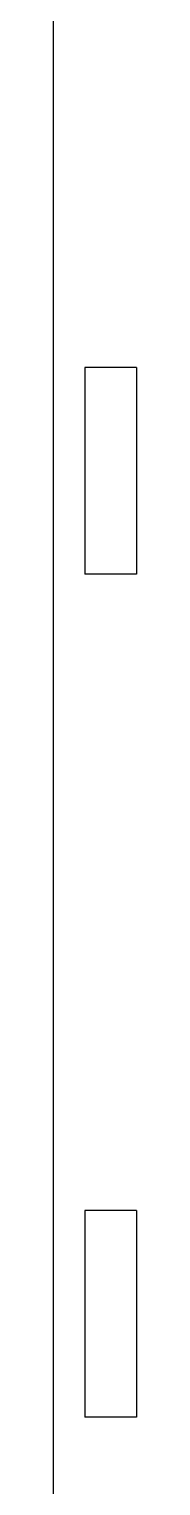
# Model space of a CAD drawing. Extents: x -250 to 250, y -180 to 180.
# Drawn here: x -148.4 to -140.4, y -57.2 to 83.9 of the extents above; entities that cross this region are included whole.
import ezdxf

# ---------------------------------------------------------------- set-up
doc = ezdxf.new("R2010")
doc.units = 0
doc.layers.get('0').update_dxf_attribs({"linetype": 'CONTINUOUS'})

msp = doc.modelspace()

# ---------------------------------------------------------------- linework, layer by layer
for p, q in [((-148.42, -164.25), (-148.42, 164.75)), ((-140.42, 51.09), (-145.42, 51.09)), ((-145.42, 51.09), (-145.42, 31.09)), ((-140.42, 51.09), (-140.42, 31.09)), ((-140.42, 31.09), (-145.42, 31.09)), ((-140.42, -30.58), (-145.42, -30.58)), ((-145.42, -30.58), (-145.42, -50.58)), ((-140.42, -30.58), (-140.42, -50.58)), ((-140.42, -50.58), (-145.42, -50.58))]:
    msp.add_line(p, q)

doc.saveas('drawing.dxf')
